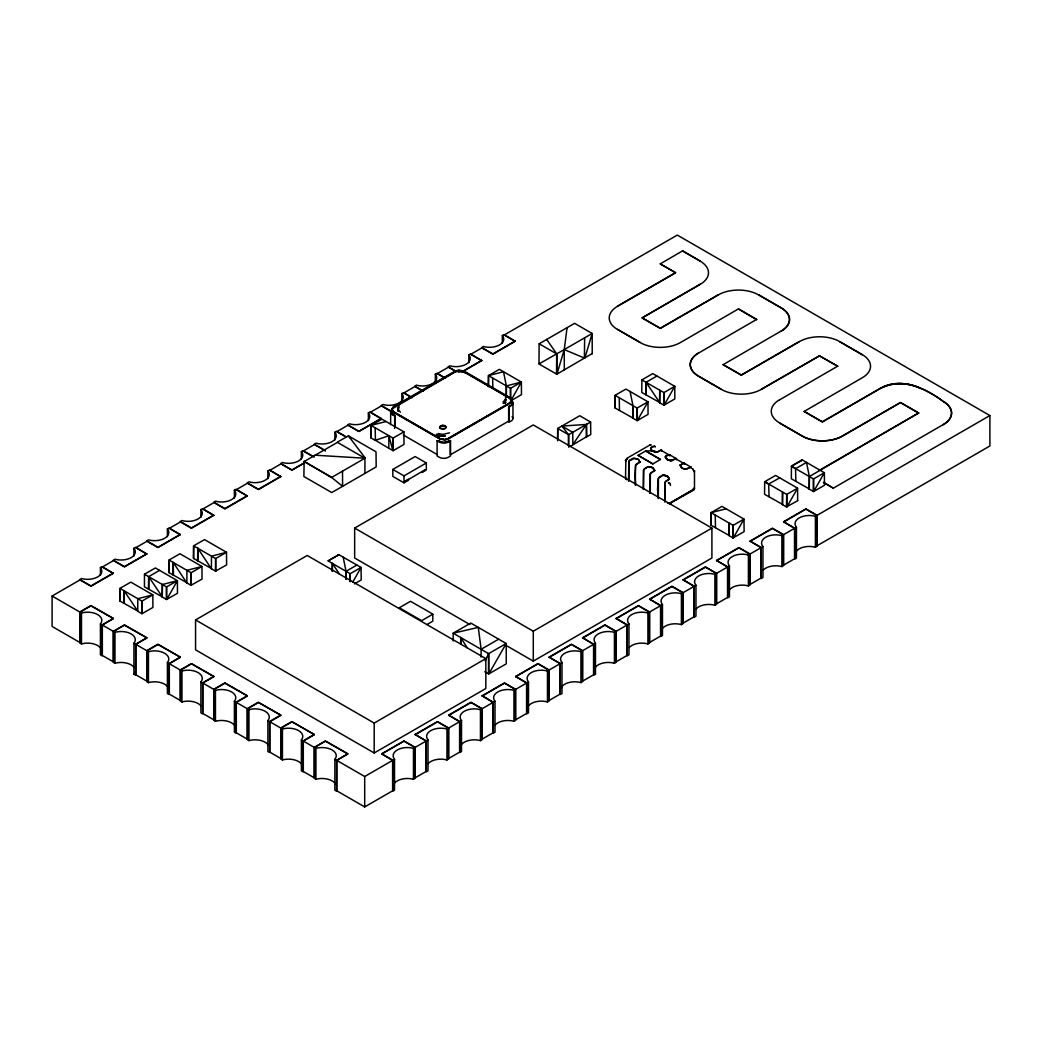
<?xml version="1.0" encoding="UTF-8"?>
<svg xmlns="http://www.w3.org/2000/svg" width="1042" height="1042" viewBox="0 0 1042 1042"><rect width="100%" height="100%" fill="white"/><g stroke="black" fill="none" stroke-linecap="round" stroke-linejoin="round"><path stroke-width="1.5" d="M390.607 424.641L390.685 411.85L392.456 409.832M635.685 485.012L634.982 475.686L635.62 465.722A2.371 1.368 -60 0 1 636.31 464.524L639.905 462.153L638.407 459.366L633.197 458.154L629.72 460.225A2.188 1.263 -60 0 0 628.821 461.463L628.547 480.909M639.905 462.153L638.407 459.457L634.656 458.298L629.537 460.733A2.188 1.263 -60 0 0 628.847 462.075L628.834 480.883M661.761 451.225L661.54 450.639A2.371 1.368 -60 0 0 660.797 450.339L657.32 452.098C653.021 453.322 646.652 447.018 654.441 446.106A2.188 1.263 -60 0 1 655.171 446.614L655.262 447.005M650.351 474.227A2.371 1.368 -60 0 1 651.055 473.029L654.637 470.658L652.539 467.519L647.942 466.66L644.19 469.004A2.371 1.368 -60 0 0 643.461 470.216L643.292 489.414M676.505 459.73L676.284 459.157A2.371 1.368 -60 0 0 675.542 458.845L672.051 460.603C667.935 461.788 661.357 455.732 669.003 454.625A2.371 1.368 -60 0 1 669.772 454.924L670.006 455.51M665.004 501.762L665.096 482.733A2.371 1.368 -60 0 1 665.786 481.547L669.368 479.177L667.271 476.038L662.673 475.165L658.922 477.51A2.371 1.368 -60 0 0 658.205 478.721L657.541 488.958L658.297 498.584M453.166 641.025L453.179 633.21L470.776 623.051L506.204 643.526L506.269 663.832L488.776 673.913L484.712 671.764M481.078 657.124L481.117 649.296L478.278 627.401L453.179 633.21L488.62 653.634L488.841 673.887L506.204 643.526L488.62 653.634L485.168 660.915M119.869 600.987L119.947 588.378L130.81 582.126L152.835 594.852L152.913 607.434L142.129 613.647L141.959 601.104L119.947 588.378L119.817 600.947L137.726 611.042L124.128 590.814L123.881 603.305M141.751 613.621L137.726 611.302L137.804 598.694L152.835 594.852L141.959 601.104L142.051 613.673M159.53 570.365L148.68 576.63L162.291 596.871L144.434 586.815L144.486 574.233L155.388 567.942L177.4 580.668L177.479 593.25L166.616 599.489L162.213 597.04L162.37 584.51L144.486 574.233M162.291 597.118L162.37 584.51L177.4 580.668L166.759 599.45L166.538 586.92L162.37 584.51M168.986 572.631L169.065 560.023L179.927 553.758L201.953 566.483L202.031 579.078L191.012 585.304L186.805 582.908L173.246 562.459L169.065 560.023L168.934 572.592L186.857 582.686M186.857 582.947L186.935 570.339L173.246 562.459L173.011 574.95M193.552 558.447L193.63 545.839L204.506 539.587L226.518 552.312L226.596 564.894L215.577 571.133L211.37 568.724L197.811 548.274L193.63 545.839L193.499 558.408L211.409 568.502M211.409 568.763L211.487 556.154L197.811 548.274L197.576 560.765M345.97 579.183L346.022 571.303L343.196 557.157L339.028 554.735L337.608 555.386L338.468 554.852M370.952 437.979L371.03 425.37L381.906 419.118L403.918 431.844L403.996 444.426L393.212 450.639L388.809 448.294L388.874 435.712L371.03 425.37L370.874 437.9L375.276 440.349L388.874 435.712L393.042 438.096L393.277 450.613M488.424 386.634L488.503 375.602L499.378 369.337L521.378 382.062L521.469 394.657L510.749 400.844L521.378 382.062L506.36 385.918L488.503 375.602L488.424 386.413M506.295 396.95L506.36 385.918L503.52 371.76L488.503 375.602M557.639 439.49L557.717 428.457L579.756 415.745L590.606 422.023L590.762 434.54L586.516 436.989L586.425 424.446L561.899 426.061L568.554 434.735L568.802 447.252M632.872 417.998L615.001 407.943L615.08 395.335L625.942 389.07L647.981 401.808L648.046 414.39L637.261 420.603L632.781 418.181L632.95 405.651L630.11 391.492M632.872 418.259L632.95 405.651L615.08 395.335L615.001 407.943M656.903 376.032L646.053 382.297L659.664 402.525L641.794 392.469L641.859 379.9L652.761 373.609L674.786 386.348L674.838 398.917L663.988 405.156L659.573 402.707L659.742 390.177L641.859 379.9M659.664 402.785L659.742 390.177L663.897 392.587L664.132 405.104L674.786 386.348L663.897 392.587L663.676 405.104M711.022 525.259L711.1 512.651L721.963 506.386L743.988 519.111L744.118 531.667L733.034 537.933L728.801 535.484L728.957 522.967L711.1 512.651L710.97 525.22L728.879 535.314M728.879 535.562L728.957 522.967L733.125 525.363L733.347 537.893L743.988 519.111L733.125 525.363L732.904 537.893M797.742 500.629L786.489 506.946L782.464 504.628L782.542 492.019L764.685 481.73L775.548 475.452L797.573 488.164L797.651 500.499M792.037 466.438L791.464 466.1L795.645 468.666L806.508 462.401L824.365 472.703L824.496 485.259L813.659 491.511L809.256 489.154L809.347 476.546L806.508 462.401L802.34 459.978L800.92 460.629L801.793 460.108M345.97 579.026L346.022 571.303L356.872 565.051L361.053 567.447L361.222 579.912L354.423 583.911M506.295 396.715L506.36 385.918L510.528 388.327L510.723 399.281M557.639 440.805L557.717 428.457L568.554 434.735L590.606 422.023M782.464 504.628L782.542 492.019L786.71 494.429L786.931 506.946L797.573 488.164L786.71 494.429L786.489 506.946M809.256 489.154L809.347 476.546L918.666 412.971L900.496 402.473L842.431 435.986A28.421 16.412 0 0 1 802.249 435.986L779.598 422.922A28.421 16.412 0 0 1 779.598 399.711M592.234 353.798L592.169 333.492L574.611 323.333L539.157 343.782L538.988 363.984L556.806 374.221L592.234 353.538M342.518 471.153L342.597 486.327L331.734 492.553L303.873 476.52L304.147 461.411L331.656 477.431L342.597 486.327L376.175 466.907L376.019 451.811L348.419 435.869L337.634 442.003M488.464 673.913L488.62 653.634M556.506 374.169L556.715 353.915L546.685 339.445M584.862 358.057L592.169 333.492L584.64 337.816L584.419 358.057L564.243 349.591L539.092 363.853M460.655 643.774L460.733 637.548L467.506 648.163M764.776 481.925L766.287 482.511L764.685 481.73L764.554 494.273L782.464 504.367M809.256 488.906L791.321 478.76L791.477 466.256L802.34 459.978M166.316 599.45L166.538 586.92L177.4 580.668M190.868 585.265L191.077 572.748L201.953 566.483L186.935 570.339L191.077 572.748L191.324 585.265M215.434 571.081L215.642 558.564L226.518 552.312L211.487 556.154L215.642 558.564L215.876 571.081M350.047 581.54L350.19 573.712L361.053 567.447L352.691 582.204M510.333 399.281L510.528 388.327L521.378 382.062M568.385 445.689L568.554 434.735M636.949 420.603L637.105 408.06L647.981 401.808L637.326 420.577L637.105 408.06L632.95 405.651M813.281 491.472L813.502 478.955L824.365 472.703L813.724 491.472L813.502 478.955L791.477 466.256M148.446 589.134L148.68 576.63L148.889 589.134M332.19 571.224L332.333 563.422L328.139 560.843L339.028 554.735M645.819 394.788L646.053 382.297L646.261 394.788M625.513 460.277A2.214 1.107 5.5 0 0 626.164 461.059A2.279 1.146 5.4 0 1 625.513 460.277L625.513 460.212A2.214 1.107 5.4 0 1 625.864 459.652L625.513 478.083M694.48 488.581A2.214 1.107 5.3 0 1 693.894 489.284L670.566 502.752L693.894 489.284A2.279 1.146 5.4 0 0 694.48 488.581L694.48 470.723A2.214 1.42 -6 0 1 693.894 471.713L694.48 470.723M512.026 401.313C516.389 403.684 506.334 408.881 509.942 406.002M505.917 399.568L505.149 401.873L503.143 403.436L505.591 400.975L505.904 399.255M304.03 461.619L337.465 442.368L364.921 458.22L364.921 473.172M567.069 327.683L564.243 349.591L564.321 369.91M388.731 448.216L375.42 440.297L375.198 427.793M503.143 401.886L505.591 399.438L505.591 396.598M650.351 474.227L650.273 493.257M693.751 489.987L669.224 503.768M693.399 489.011L693.751 488.164L693.386 489.024M399.047 405.364L397.797 409.076L400.428 412.202M504.641 400.753L505.591 399.438M398.409 407.839L397.979 411.29L398.917 407.148M692.578 490.3L693.738 489.987M392.144 410.17C389.747 412.319 392.717 415.003 394.879 415.693L392.404 413.114L395.061 416.071L395.061 427.09M626.45 458.571L650 444.973C653.464 444.791 648.736 445.416 650.104 444.934M440.623 425.839L439.698 427.129L441 428.601A3.113 1.797 0 0 0 445.077 428.418L446.002 427.129L444.7 425.644A3.074 1.771 0 0 0 442.603 425.305M408.243 479.359L404.778 481.482L408.464 479.489L408.464 480.258L403.996 482.837L392.834 476.402L392.834 469.434L415.159 456.539L426.321 462.987L426.321 469.955L421.867 472.534L425.318 469.629L408.464 479.489M654.637 470.658L653.139 467.962L650 466.764L647.942 466.79L644.451 469.056A2.371 1.368 -60 0 0 643.709 470.216L643.487 489.063M669.368 479.177L667.883 476.468L664.731 475.269L662.673 475.308L659.195 477.562A2.371 1.368 -60 0 0 658.453 478.734L658.31 497.907M403.996 482.837L403.996 475.881L426.321 462.987M113.278 573.087L90.954 585.969L79.791 579.521L81.484 578.544A14.21 8.206 0 0 0 97.648 576.942A14.21 8.206 0 0 0 100.423 567.616L102.116 566.64L113.278 573.334L90.954 586.229L80.013 579.912L52.1 596.024L52.1 626.45L80.013 642.562L80.013 612.136L90.954 605.819L113.278 618.453L90.954 605.571L79.791 612.019L79.791 642.953L81.484 643.93A14.21 8.206 0 0 1 100.827 648.319M146.779 553.745L124.441 566.64L113.278 560.192L114.972 559.215A14.21 8.206 0 0 0 131.149 557.613A14.21 8.206 0 0 0 133.923 548.274L135.603 547.297L146.779 554.005L124.441 566.887L113.5 560.57L102.337 567.017L113.278 573.334M180.266 534.403L157.941 547.297L146.779 540.85L148.459 539.873A14.21 8.206 0 0 0 164.636 538.271A14.21 8.206 0 0 0 167.41 528.932L169.104 527.955L180.266 534.663L157.941 547.558L147 541.241L135.838 547.688L146.779 554.005M213.753 515.074L191.428 527.955L180.266 521.521L181.959 520.544A14.21 8.206 0 0 0 198.123 518.942A14.21 8.206 0 0 0 200.898 509.603L202.591 508.626L213.753 515.334L191.428 528.216L180.487 521.899L169.325 528.346L180.266 534.663M247.254 495.732L224.929 508.626L213.753 502.179L215.447 501.202A14.21 8.206 0 0 0 231.624 499.6A14.21 8.206 0 0 0 234.398 490.261L236.091 489.284L247.254 495.992L224.929 508.887L213.988 502.57L202.812 509.017L213.753 515.334M280.741 476.402L258.416 489.284L247.254 482.837L248.947 481.86A14.21 8.206 0 0 0 265.111 480.258A14.21 8.206 0 0 0 267.885 470.932L269.578 469.955L280.741 476.65L258.416 489.545L247.475 483.228L236.313 489.675L247.254 495.992M304.472 462.7L291.903 469.955L280.741 463.508L282.434 462.531A14.21 8.206 0 0 0 298.611 460.929A14.21 8.206 0 0 0 301.385 451.59L303.079 450.613L314.241 457.06M325.404 450.613L314.241 444.166L315.934 443.189A14.21 8.206 0 0 0 332.098 441.587A14.21 8.206 0 0 0 334.873 432.248L336.566 431.271L346.335 436.911M381.229 418.389L358.891 431.271L347.728 424.836L349.422 423.86A14.21 8.206 0 0 0 365.599 422.257A14.21 8.206 0 0 0 368.373 412.919L370.053 411.942L381.229 418.637L358.891 431.531L347.95 425.214L336.787 431.662L346.361 437.184M390.997 411.134L381.229 405.494L382.909 404.517A14.21 8.206 0 0 0 399.086 402.915A14.21 8.206 0 0 0 401.86 393.576L403.554 392.6L411.929 397.432M423.091 390.997L414.716 386.152L416.409 385.175A14.21 8.206 0 0 0 432.573 383.573A14.21 8.206 0 0 0 435.348 374.247L437.041 373.27L445.416 378.103M456.578 371.655L448.203 366.823L449.897 365.846A14.21 8.206 0 0 0 466.074 364.244A14.21 8.206 0 0 0 468.848 354.905L470.541 353.928L481.704 360.636L463.56 371.108M515.191 341.034L492.866 353.928L481.704 347.481L483.397 346.504A14.21 8.206 0 0 0 499.561 344.902A14.21 8.206 0 0 0 502.335 335.563L504.028 334.586L515.191 341.294L492.866 354.189L481.925 347.872L470.763 354.319L481.704 360.636M462.166 371.655L481.704 360.376M280.741 476.65L269.8 470.333L280.962 463.885L291.903 470.202L304.472 462.961M390.62 412.697L391.545 414.325L395.061 416.071M738.452 308.914L756.635 319.542L738.452 308.914L680.4 342.571A28.421 16.412 0 0 1 640.205 342.571L617.554 329.493A28.421 16.412 0 0 1 617.554 306.283L675.607 272.77L660.237 263.887L682.562 250.875L700.172 261.034M617.554 306.153L675.607 272.639L660.237 263.887M304.043 461.489L331.656 477.431L364.921 458.22L314.931 455.198M584.64 337.816L564.243 349.591L556.949 374.169L556.715 353.915L539.157 343.782M52.1 596.024L81.484 612.983A14.21 8.206 0 0 1 97.648 614.585A14.21 8.206 0 0 1 100.423 623.924L102.116 624.9L113.278 618.453M134.314 667.662A14.21 8.206 0 0 0 114.972 663.259L113.278 662.282L113.278 631.348L124.441 624.9L146.779 637.795L124.441 625.161L113.5 631.478L113.5 661.904L102.337 655.457L102.337 625.031L113.278 618.714M700.172 284.245L642.119 317.888L660.302 328.386L718.355 294.873A28.421 16.412 0 0 1 758.55 294.873L781.187 307.95A28.421 16.412 0 0 1 781.187 331.017L723.135 364.661L741.318 375.159L799.37 341.646A28.421 16.412 0 0 1 839.565 341.515L862.216 354.593A28.421 16.412 0 0 1 862.216 377.79L804.163 411.447L822.346 421.945L880.399 388.419C901.291 376.357 925.921 388.627 943.231 401.365A28.421 16.412 0 0 1 943.231 424.576L833.313 488.164L823.545 482.524M446.744 441.912L450.509 440.779L450.509 455.992L448.281 457.282A6.317 3.647 0 0 1 439.346 457.282L437.106 455.992L437.106 440.779L444.947 442.485L450.196 440.44A9.026 5.21 0 0 1 448.698 441.118M450.509 440.779C446.653 443.853 440.961 443.853 437.106 440.779M682.562 250.875L700.172 261.164A28.421 16.412 0 0 1 700.172 284.375L642.119 317.888L660.302 328.256L718.355 294.743M102.337 625.031L114.972 632.325A14.21 8.206 0 0 1 131.149 633.927A14.21 8.206 0 0 1 133.923 643.266L135.603 644.243L146.779 637.795M167.814 687.004A14.21 8.206 0 0 0 148.459 682.601L146.779 681.624L146.779 650.69L157.941 644.243L180.266 657.137L157.941 644.503L147 650.82L147 681.234L135.838 674.799L135.838 644.373L146.779 638.056M195.557 619.938L307.208 555.477L485.832 658.609L485.832 688.528L374.195 752.975L195.557 649.843L195.557 619.938L374.195 723.07L485.832 658.609M469.981 624.588L354.658 558.004L354.658 528.086L533.283 424.954L711.907 528.086L711.907 558.004L533.283 661.123L506.555 645.701M328.139 560.843L338.767 554.709M756.635 319.412L698.57 353.069A28.421 16.412 0 0 0 698.57 376.266L721.22 389.343A28.421 16.412 0 0 0 761.415 389.343L819.468 355.83L837.651 366.198L819.468 355.83L761.415 389.213M135.838 644.373L148.459 651.667A14.21 8.206 0 0 1 164.636 653.269A14.21 8.206 0 0 1 167.41 662.595L169.104 663.572L180.266 657.137M201.301 706.333A14.21 8.206 0 0 0 181.959 701.943L180.266 700.966L180.266 670.019L191.428 663.572L213.753 676.466L191.428 663.832L180.487 670.149L180.487 700.576L169.325 694.128L169.325 663.702L180.266 657.385M586.216 436.937L570.143 446.484M169.325 663.702L181.959 670.996A14.21 8.206 0 0 1 198.123 672.598A14.21 8.206 0 0 1 200.898 681.937L202.591 682.914L213.753 676.466M234.802 725.675A14.21 8.206 0 0 0 215.447 721.272L213.753 720.296L213.753 689.361L224.929 682.914L247.254 695.809L224.929 683.174L213.988 689.491L213.988 719.918L202.812 713.47L202.812 683.044L213.753 676.727M723.135 364.661L741.318 375.029L799.37 341.515M660.446 459.47L645.701 450.965L660.446 459.47L652.852 463.924L638.108 455.341L645.701 450.965L652.11 450.847L657.32 451.967L661.058 449.988A2.371 1.368 -60 0 1 661.787 450.352L661.97 450.873M639.905 462.023L636.258 464.25A2.371 1.368 -60 0 0 635.49 465.435L635.32 485.103M202.812 683.044L215.447 690.338A14.21 8.206 0 0 1 231.624 691.94A14.21 8.206 0 0 1 234.398 701.279L236.091 702.256L247.254 695.809M268.289 745.004A14.21 8.206 0 0 0 248.947 740.615L247.254 739.638L247.254 708.703L258.416 702.256L280.741 715.138L258.416 702.503L247.475 708.821L247.475 739.247L236.313 732.8L236.313 702.386L247.254 696.069M654.637 470.528L650.99 472.755A2.371 1.368 -60 0 0 650.221 473.941L649.987 493.283M779.598 399.841L837.651 366.198M691.237 468.249L691.015 467.663A2.371 1.368 -60 0 0 690.273 467.35L685.766 469.108A6.304 3.543 1.3 0 1 682.197 468.21L680.087 465.11L683.734 463.143A2.371 1.368 -60 0 1 684.503 463.43L684.737 464.016M432.808 614.207L421.632 620.654L399.307 607.76L410.47 601.312L428.34 611.498L432.808 614.207L432.808 621.162L427.22 624.392M669.368 479.033L665.734 481.274A2.371 1.368 -60 0 0 664.952 482.446L664.731 501.788M236.313 702.386L248.947 709.667A14.21 8.206 0 0 1 265.111 711.269A14.21 8.206 0 0 1 267.885 720.608L269.578 721.585L280.741 715.138M301.776 764.346A14.21 8.206 0 0 0 282.434 759.944L280.741 758.98L280.741 728.032L291.903 721.585L314.241 734.48L291.903 721.846L280.962 728.163L280.962 758.589L269.8 752.142L269.8 721.715L280.741 715.398M804.163 411.447L822.346 421.815L880.399 388.288C901.473 376.657 925.908 388.484 943.231 401.496A28.421 16.412 0 0 1 943.231 424.706M269.8 721.715L282.434 729.009A14.21 8.206 0 0 1 298.611 730.611A14.21 8.206 0 0 1 301.385 739.95L303.079 740.927L314.241 734.48M335.277 783.688A14.21 8.206 0 0 0 315.934 779.286L314.241 778.309L314.241 747.374L325.404 740.927L347.728 753.822L325.404 741.188L314.463 747.505L314.463 777.918L303.3 771.484L303.3 741.057L314.241 734.74M918.666 413.101L900.496 402.603L842.431 436.116A28.421 16.412 0 0 1 802.249 436.116L779.598 423.039M791.464 466.1L802.093 459.965M481.117 649.296L498.675 639.176M769.074 496.63L768.644 484.022L779.716 477.861M354.658 528.086L533.283 631.218L711.907 528.086M819.377 470.294L918.666 412.971M303.3 741.057L315.934 748.351A14.21 8.206 0 0 1 332.098 749.953A14.21 8.206 0 0 1 334.873 759.279L336.566 760.256L347.728 753.822M394.723 782.92A14.21 8.206 0 0 1 413.466 779.286L415.159 778.309L415.159 747.374L403.996 740.927L381.672 753.822L392.613 760.386L392.613 790.813L364.7 806.925L336.787 790.813L336.787 760.386L347.728 754.069M381.672 754.069L403.996 741.188L414.937 747.505L414.937 777.918L426.1 771.484L426.1 741.057L415.159 734.48L437.497 721.585L448.659 728.032L448.659 758.98L446.966 759.944A14.21 8.206 0 0 0 428.223 763.578M415.159 734.74L437.497 721.846L448.438 728.163L448.438 758.589L459.6 752.142L459.6 721.715L448.659 715.138L470.984 702.256L482.146 708.703L482.146 739.638L480.453 740.615A14.21 8.206 0 0 0 461.71 744.248M448.659 715.398L470.984 702.503L481.925 708.821L481.925 739.247L493.087 732.8L493.087 702.386L482.146 695.809L504.471 682.914L515.647 689.361L515.647 720.296L513.953 721.272A14.21 8.206 0 0 0 495.21 724.906M482.146 696.069L504.471 683.174L515.412 689.491L515.412 719.918L526.588 713.47L526.588 683.044L515.647 676.466L537.972 663.572L549.134 670.019L549.134 700.966L547.441 701.943A14.21 8.206 0 0 0 528.698 705.564M515.647 676.727L537.972 663.832L548.913 670.149L548.913 700.576L560.075 694.128L560.075 663.702L549.134 657.137L571.459 644.243L582.621 650.69L582.621 681.624L580.941 682.601A14.21 8.206 0 0 0 560.804 688.619M549.134 657.385L571.459 644.503L582.4 650.82L582.4 681.234L593.562 674.799L593.562 644.373L582.621 637.795L604.959 624.9L616.122 631.348L616.122 662.282L614.428 663.259A14.21 8.206 0 0 0 594.305 669.277M582.621 638.056L604.959 625.161L615.9 631.478L615.9 661.904L627.063 655.457L627.063 625.031L616.122 618.453L638.446 605.571L649.609 612.019L649.609 642.953L647.916 643.93A14.21 8.206 0 0 0 629.173 647.564M616.122 618.714L638.446 605.819L649.387 612.136L649.387 642.562L660.55 636.115L660.55 605.702L649.609 599.124L671.947 586.229L683.109 592.677L683.109 623.611L681.416 624.588A14.21 8.206 0 0 0 662.673 628.222M649.609 599.384L671.947 586.49L682.888 592.807L682.888 623.233L694.05 616.786L694.05 586.359L683.109 579.782L705.434 566.887L716.596 573.334L716.596 604.282L714.903 605.259A14.21 8.206 0 0 0 696.16 608.88M683.109 580.042L705.434 567.148L716.375 573.465L716.375 603.891L727.537 597.444L727.537 567.017L716.596 560.453L738.921 547.558L750.097 554.005L750.097 584.94L748.403 585.917A14.21 8.206 0 0 0 729.661 589.551M716.596 560.7L738.921 547.818L749.862 554.136L749.862 584.549L761.038 578.115L761.038 547.688L750.097 541.111L772.422 528.216L783.584 534.663L783.584 565.598L781.891 566.574A14.21 8.206 0 0 0 763.148 570.208M750.097 541.371L772.422 528.476L783.363 534.793L783.363 565.22L794.525 558.773L794.525 528.346L783.584 521.768L805.909 508.887L817.071 515.321L817.071 546.269L815.391 547.245A14.21 8.206 0 0 0 795.254 553.263M783.584 522.029L805.909 509.134L816.85 515.451L816.85 545.878L989.9 445.976L989.9 415.55L677.3 235.075L504.25 334.977L515.191 341.294M336.787 760.386L364.7 776.511L392.613 760.386M381.672 753.822L392.834 760.256L394.527 759.279A14.21 8.206 0 0 1 397.302 749.953A14.21 8.206 0 0 1 413.466 748.351L426.1 741.057M415.159 734.48L426.321 740.927L428.015 739.95A14.21 8.206 0 0 1 430.789 730.611A14.21 8.206 0 0 1 446.966 729.009L459.6 721.715M448.659 715.138L459.822 721.585L461.515 720.608A14.21 8.206 0 0 1 464.289 711.269A14.21 8.206 0 0 1 480.453 709.667L493.087 702.386M482.146 695.809L493.309 702.256L495.002 701.279A14.21 8.206 0 0 1 497.776 691.94A14.21 8.206 0 0 1 513.953 690.338L526.588 683.044M515.647 676.466L526.809 682.914L528.502 681.937A14.21 8.206 0 0 1 531.277 672.598A14.21 8.206 0 0 1 547.441 670.996L560.075 663.702M549.134 657.137L560.296 663.572L561.99 662.595A14.21 8.206 0 0 1 564.764 653.269A14.21 8.206 0 0 1 580.941 651.667L593.562 644.373M582.621 637.795L593.797 644.243L595.477 643.266A14.21 8.206 0 0 1 598.251 633.927A14.21 8.206 0 0 1 614.428 632.325L627.063 625.031M616.122 618.453L627.284 624.9L628.977 623.924A14.21 8.206 0 0 1 631.752 614.585A14.21 8.206 0 0 1 647.916 612.983L660.55 605.702M649.609 599.124L660.771 605.571L662.465 604.594A14.21 8.206 0 0 1 665.239 595.256A14.21 8.206 0 0 1 681.416 593.653L694.05 586.359M683.109 579.782L694.272 586.229L695.965 585.252A14.21 8.206 0 0 1 698.739 575.913A14.21 8.206 0 0 1 714.903 574.311L727.537 567.017M716.596 560.453L727.759 566.887L729.452 565.91A14.21 8.206 0 0 1 732.226 556.584A14.21 8.206 0 0 1 748.403 554.982L761.038 547.688M750.097 541.111L761.259 547.558L762.952 546.581A14.21 8.206 0 0 1 765.727 537.242A14.21 8.206 0 0 1 781.891 535.64L794.525 528.346M783.584 521.768L794.746 528.216L796.44 527.239A14.21 8.206 0 0 1 799.214 517.9A14.21 8.206 0 0 1 815.391 516.298L989.9 415.55M595.477 643.266L595.477 674.2L593.797 675.177L593.797 644.243M403.918 431.844L393.042 438.096L392.899 450.639L388.874 435.712M650.612 448.229L653.946 446.484A2.188 1.263 -60 0 1 654.571 446.536M665.356 456.735L668.638 455.015M680.087 465.253L683.669 463.482A2.371 1.368 -60 0 1 684.373 463.872L684.477 464.094M440.623 426.087L445.416 426.308M586.594 436.963L586.425 424.446L572.813 444.673L572.748 432.339L561.899 426.061M880.399 388.419C892.707 382.193 908.35 381.867 920.581 388.419M449.545 432.821L442.85 434.423L437.94 433.485M670.267 485.285L670.566 485.181M371.03 425.37L386.061 421.528M711.1 512.651L726.118 508.796M650.612 448.099L651.745 450.483L656.278 451.967M665.356 457.321L667.922 459.913L670.592 460.551L675.802 458.493A2.371 1.368 -60 0 1 676.532 458.871L676.701 459.379M458.259 372.111L462.205 371.864L467.415 373.518M885.557 385.931L886.286 385.814M440.453 441.743L441.43 441.678M655.861 452.046L657.32 452.098M670.592 460.551L672.051 460.603M438.982 441.287L439.685 441.274M671.009 460.473L666.854 459.353L665.356 456.604M654.637 470.059L651.354 467.05L647.942 466.79M662.673 475.308L666.085 475.569L669.381 478.565M465.553 372.593L466.959 373.27M328.139 475.543L331.656 477.431M758.55 294.743L781.187 307.82A28.421 16.412 0 0 1 781.187 331.148M839.565 341.646L862.216 354.723M617.554 329.363L640.205 342.44M721.22 389.213L698.57 376.136A28.421 16.412 0 0 1 698.57 352.938M823.545 482.394L833.313 488.164M764.685 481.73L768.853 484.126M638.108 455.341L652.852 463.924M455.276 371.16L448.438 367.201L437.262 373.648L444.1 377.595M423.143 391.284L414.937 386.543L403.775 392.99L411.981 397.731M391.024 411.408L381.45 405.885L370.288 412.332L381.229 418.637M403.28 434.983L437.497 454.742M392.834 469.434L403.996 475.881M325.404 450.873L314.463 444.556L303.3 451.004L312.874 456.526M343.196 557.157L356.872 565.051M332.463 571.224L332.333 563.422L350.19 573.712L350.32 581.54M133.923 643.266L133.923 674.2L135.603 675.177L135.603 644.243M669.563 454.742L676.336 458.662M684.294 463.247L691.067 467.168M661.344 450.457L669.446 455.159A2.371 1.368 -60 0 1 669.641 455.367L669.798 455.862M676.076 458.975L682.836 462.882M440.284 428.444L445.077 428.666A3.113 1.797 0 0 0 445.403 426.334M652.11 450.847L650.664 448.933M350.542 438.239L348.419 435.869L365.104 457.855M669.889 483.345L670.41 484.374L669.993 483.501M332.333 563.422L339.588 574.207M795.515 468.444L795.867 481.17M691.432 467.884L691.263 467.376A2.371 1.368 -60 0 0 690.533 466.998L686.795 468.978A6.2 3.582 0 0 1 683.383 468.587L681.221 467.506L680.087 465.11M512.273 402.473L511.427 404.947L508.743 406.64A9.026 5.21 0 0 0 509.903 405.781M715.255 515.074L715.476 527.578M619.248 397.757L619.469 410.261M492.658 378.025L492.827 387.403M197.811 548.274L198.019 560.765M173.246 562.459L173.454 574.95M124.128 590.814L124.337 603.305M460.733 637.548L460.798 643.774M512.938 402.928L512.964 418.428M815.391 516.298L815.391 547.245M796.44 527.239L796.44 558.186L794.746 559.163L794.746 528.216M781.891 535.64L781.891 566.574M762.952 546.581L762.952 577.515L761.259 578.492L761.259 547.558M748.403 554.982L748.403 585.917M729.452 565.91L729.452 596.858L727.759 597.834L727.759 566.887M714.903 574.311L714.903 605.259M695.965 585.252L695.965 616.187L694.272 617.164L694.272 586.229M681.416 593.653L681.416 624.588M662.465 604.594L662.465 635.529L660.771 636.506L660.771 605.571M647.916 612.983L647.916 643.93M628.977 623.924L628.977 654.871L627.284 655.848L627.284 624.9M614.428 632.325L614.428 663.259M580.941 651.667L580.941 682.601M561.99 662.595L561.99 693.542L560.296 694.519L560.296 663.572M547.441 670.996L547.441 701.943M533.283 631.218L533.283 661.123M528.502 681.937L528.502 712.871L526.809 713.848L526.809 682.914M513.953 690.338L513.953 721.272M508.874 407.083L508.874 422.297L511.114 421.007A6.317 3.647 0 0 0 512.117 416.605M508.652 406.953L508.652 421.137L450.287 454.833L450.287 440.649M502.335 335.563L502.335 343.3M495.002 701.279L495.002 732.213L493.309 733.19L493.309 702.256M480.453 709.667L480.453 740.615M468.848 354.905L468.848 362.642M461.515 720.608L461.515 751.556L459.822 752.532L459.822 721.585M446.966 729.009L446.966 759.944M435.348 374.247L435.348 381.971M428.015 739.95L428.015 770.885L426.321 771.861L426.321 740.927M413.466 748.351L413.466 779.286M401.86 393.576L401.86 401.313M394.684 416.279L394.684 428.457M394.527 759.279L394.527 790.227L392.834 791.204L392.834 760.256M374.195 723.07L374.195 752.975M368.373 412.919L368.373 420.655M364.7 776.511L364.7 806.925M336.566 760.256L336.566 791.204L334.873 790.227L334.873 759.279M334.873 432.248L334.873 439.985M315.934 748.351L315.934 779.286M303.079 740.927L303.079 771.861L301.385 770.885L301.385 739.95M301.385 451.59L301.385 459.327M282.434 729.009L282.434 759.944M269.578 721.585L269.578 752.532L267.885 751.556L267.885 720.608M267.885 470.932L267.885 478.656M248.947 709.667L248.947 740.615M236.091 702.256L236.091 733.19L234.398 732.213L234.398 701.279M234.398 490.261L234.398 497.998M215.447 690.338L215.447 721.272M202.591 682.914L202.591 713.848L200.898 712.871L200.898 681.937M200.898 509.603L200.898 517.34M181.959 670.996L181.959 701.943M169.104 663.572L169.104 694.519L167.41 693.542L167.41 662.595M167.41 528.932L167.41 536.669M148.459 651.667L148.459 682.601M133.923 548.274L133.923 556.011M114.972 632.325L114.972 663.259M102.116 624.9L102.116 655.848L100.423 654.871L100.423 623.924M100.423 567.616L100.423 575.34M81.484 612.983L81.484 643.93M135.095 672.077A14.21 8.206 0 0 1 133.923 674.2M595.477 674.2A14.21 8.206 0 0 1 594.227 671.79M625.591 477.731A2.279 1.472 -6.1 0 1 625.799 477.379M447.005 441.587A9.026 5.21 0 0 1 445.168 441.847M440.662 425.891A3.113 1.797 0 0 1 442.642 425.357M440.388 428.457A3.113 1.797 0 0 1 440.701 426.126M392.053 408.985L393.615 411.746L440.063 438.565L444.413 439.49L447.878 438.565L509.942 402.72L511.544 400.206L509.942 398.213L463.508 371.395L459.144 370.47L455.693 371.395L393.615 407.24L392.053 408.985M512.338 400.18L510.502 403.046L448.438 438.877L444.973 439.906L439.503 438.877L393.055 412.072L391.284 410.079L393.055 406.914L455.133 371.069L458.584 370.04L464.068 371.069L510.502 397.888L512.338 400.18M670.54 503.039L670.162 503.729L670.514 503.143M392.261 408.751L392.053 410.261L393.615 412.007L440.063 438.812L444.856 439.711L447.878 438.812L509.942 402.98L511.505 400.219L509.942 398.474L463.508 371.655L458.714 370.757L455.693 371.655L392.261 408.751M627.024 459.157L627.662 458.61A2.214 1.276 -60 0 0 627.063 459.118M668.469 482.915L669.003 482.472L668.469 482.928M398.383 407.474L397.849 408.073L398.383 407.474M505.709 402.394L504.81 403.345L505.709 402.394M692.656 468.874L693.36 470.007L692.656 468.874M445.299 435.79L439.073 435.673L436.155 434.371L441.352 436.051L445.299 435.79M669.198 503.221L667.857 503.091L669.198 503.221M438.838 436.377L437.184 435.856L438.838 436.377M626.164 479.06L626.164 479.06A2.214 1.276 -59.9 0 0 626.385 479.659L626.164 479.06M693.62 470.489L693.868 471.31L693.62 470.489"/></g></svg>
